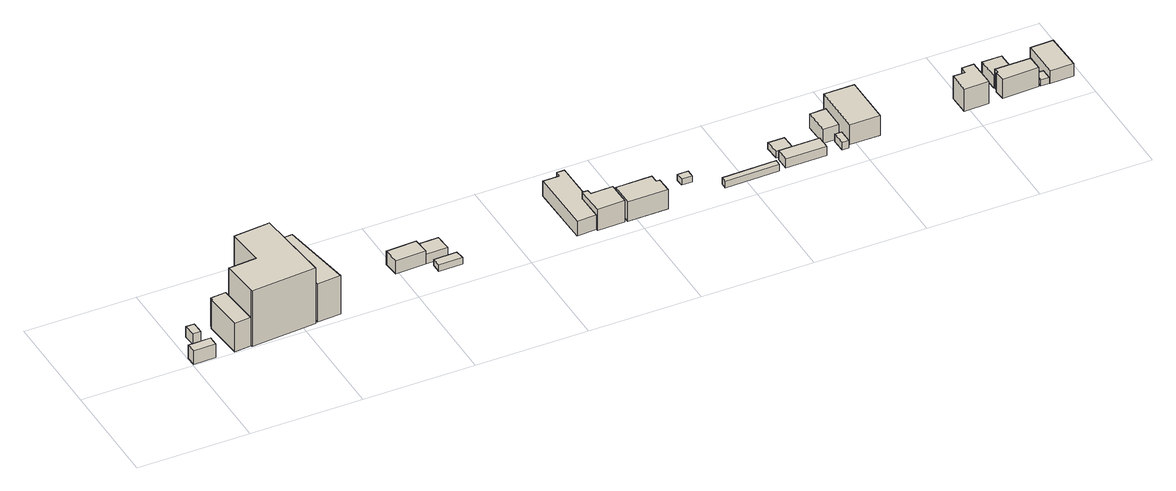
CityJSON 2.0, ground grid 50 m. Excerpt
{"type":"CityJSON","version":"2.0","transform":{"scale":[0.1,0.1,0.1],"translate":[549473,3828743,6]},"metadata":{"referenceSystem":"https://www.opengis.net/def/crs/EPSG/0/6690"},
"CityObjects":{
"building1":{"type":"Building","attributes":{"計測周辺長":29.28,"1/2500図郭":106,"区名":"東住吉区","町丁目名称":"住道矢田４丁目","街区番号":18,"class":"3001","usage":"401","measuredHeight":6.6,"storeysAboveGround":2,"BuildingDetailAttribute.buildingRoofEdgeArea":46.35,"BuildingDetailAttribute.buildingStructureType":"610","BuildingDetailAttribute.buildingStructureOrgType":"2","BuildingDetailAttribute.detailedUsage":"1370","BuildingDetailAttribute.specifiedBuildingCoverageRate":0.8,"BuildingDetailAttribute.surveyYear":2017,"BuildingRiverFloodingRiskAttribute.description":"2","BuildingRiverFloodingRiskAttribute.rank":"3","BuildingRiverFloodingRiskAttribute.depth":3.53,"BuildingRiverFloodingRiskAttribute.adminType":"1","BuildingRiverFloodingRiskAttribute.scale":"1","BuildingRiverFloodingRiskAttribute.duration":16.82,"BuildingIDAttribute.prefecture":"27","BuildingIDAttribute.city":"27121"},"geometry":[{"type":"Solid","lod":"1","boundaries":[[[[0,1,2,3]],[[2,4,5,3]],[[1,6,4,2]],[[0,7,6,1]],[[3,5,7,0]],[[4,6,7,5]]]]}]},
"building2":{"type":"Building","attributes":{"計測周辺長":18.51,"1/2500図郭":106,"区名":"東住吉区","町丁目名称":"住道矢田４丁目","街区番号":18,"class":"3001","usage":"401","measuredHeight":5.1,"storeysAboveGround":1,"BuildingDetailAttribute.buildingRoofEdgeArea":20.52,"BuildingDetailAttribute.buildingStructureType":"610","BuildingDetailAttribute.buildingStructureOrgType":"2","BuildingDetailAttribute.detailedUsage":"1310","BuildingDetailAttribute.specifiedBuildingCoverageRate":0.8,"BuildingDetailAttribute.surveyYear":2017,"BuildingRiverFloodingRiskAttribute.description":"2","BuildingRiverFloodingRiskAttribute.rank":"3","BuildingRiverFloodingRiskAttribute.depth":3.72,"BuildingRiverFloodingRiskAttribute.adminType":"1","BuildingRiverFloodingRiskAttribute.scale":"1","BuildingRiverFloodingRiskAttribute.duration":21.23,"BuildingIDAttribute.prefecture":"27","BuildingIDAttribute.city":"27121"},"geometry":[{"type":"Solid","lod":"1","boundaries":[[[[8,9,10,11]],[[10,12,13,11]],[[9,14,12,10]],[[8,15,14,9]],[[11,13,15,8]],[[12,14,15,13]]]]}]},
"building3":{"type":"Building","attributes":{"計測周辺長":48.05,"1/2500図郭":106,"区名":"東住吉区","町丁目名称":"住道矢田４丁目","街区番号":19,"class":"3001","usage":"401","measuredHeight":14,"storeysAboveGround":1,"BuildingDetailAttribute.buildingRoofEdgeArea":118.08,"BuildingDetailAttribute.buildingStructureType":"610","BuildingDetailAttribute.buildingStructureOrgType":"2","BuildingDetailAttribute.detailedUsage":"1310","BuildingDetailAttribute.specifiedBuildingCoverageRate":0.8,"BuildingDetailAttribute.surveyYear":2017,"BuildingRiverFloodingRiskAttribute.description":"2","BuildingRiverFloodingRiskAttribute.rank":"3","BuildingRiverFloodingRiskAttribute.depth":3.56,"BuildingRiverFloodingRiskAttribute.adminType":"1","BuildingRiverFloodingRiskAttribute.scale":"1","BuildingRiverFloodingRiskAttribute.duration":19.42,"BuildingIDAttribute.prefecture":"27","BuildingIDAttribute.city":"27121"},"geometry":[{"type":"Solid","lod":"1","boundaries":[[[[16,17,18,19,20,21,22]],[[21,23,24,22]],[[20,25,23,21]],[[19,26,25,20]],[[18,27,26,19]],[[17,28,27,18]],[[16,29,28,17]],[[22,24,29,16]],[[23,25,26,27,28,29,24]]]]}]},
"building4":{"type":"Building","attributes":{"計測周辺長":128.21,"1/2500図郭":106,"区名":"東住吉区","町丁目名称":"住道矢田４丁目","街区番号":19,"class":"3002","usage":"401","measuredHeight":27.5,"storeysAboveGround":5,"BuildingDetailAttribute.buildingRoofEdgeArea":801.72,"BuildingDetailAttribute.buildingStructureType":"603","BuildingDetailAttribute.buildingStructureOrgType":"3","BuildingDetailAttribute.detailedUsage":"1310","BuildingDetailAttribute.specifiedBuildingCoverageRate":0.8,"BuildingDetailAttribute.surveyYear":2017,"BuildingRiverFloodingRiskAttribute.description":"2","BuildingRiverFloodingRiskAttribute.rank":"3","BuildingRiverFloodingRiskAttribute.depth":3.46,"BuildingRiverFloodingRiskAttribute.adminType":"1","BuildingRiverFloodingRiskAttribute.scale":"1","BuildingRiverFloodingRiskAttribute.duration":18.33,"BuildingIDAttribute.prefecture":"27","BuildingIDAttribute.city":"27121"},"geometry":[{"type":"Solid","lod":"1","boundaries":[[[[30,31,32,33,34,35,36]],[[35,37,38,36]],[[34,39,37,35]],[[33,40,39,34]],[[32,41,40,33]],[[31,42,41,32]],[[30,43,42,31]],[[36,38,43,30]],[[37,39,40,41,42,43,38]]]]}]},
"building5":{"type":"Building","attributes":{"計測周辺長":35.8,"1/2500図郭":106,"区名":"東住吉区","町丁目名称":"住道矢田４丁目","街区番号":19,"class":"3001","usage":"401","measuredHeight":19,"storeysAboveGround":3,"BuildingDetailAttribute.buildingRoofEdgeArea":76.75,"BuildingDetailAttribute.buildingStructureType":"610","BuildingDetailAttribute.buildingStructureOrgType":"2","BuildingDetailAttribute.detailedUsage":"1310","BuildingDetailAttribute.specifiedBuildingCoverageRate":0.8,"BuildingDetailAttribute.surveyYear":2017,"BuildingRiverFloodingRiskAttribute.description":"2","BuildingRiverFloodingRiskAttribute.rank":"3","BuildingRiverFloodingRiskAttribute.depth":3.46,"BuildingRiverFloodingRiskAttribute.adminType":"1","BuildingRiverFloodingRiskAttribute.scale":"1","BuildingRiverFloodingRiskAttribute.duration":18.33,"BuildingIDAttribute.prefecture":"27","BuildingIDAttribute.city":"27121"},"geometry":[{"type":"Solid","lod":"1","boundaries":[[[[44,45,46,47]],[[46,48,49,47]],[[45,50,48,46]],[[44,51,50,45]],[[47,49,51,44]],[[48,50,51,49]]]]}]},
"building6":{"type":"Building","attributes":{"計測周辺長":42.09,"1/2500図郭":106,"区名":"東住吉区","町丁目名称":"住道矢田９丁目","街区番号":3,"class":"3001","usage":"414","measuredHeight":6.5,"storeysAboveGround":2,"BuildingDetailAttribute.buildingRoofEdgeArea":101.46,"BuildingDetailAttribute.buildingStructureType":"601","BuildingDetailAttribute.buildingStructureOrgType":"1","BuildingDetailAttribute.detailedUsage":"1140","BuildingDetailAttribute.specifiedBuildingCoverageRate":0.8,"BuildingDetailAttribute.surveyYear":2017,"BuildingRiverFloodingRiskAttribute.description":"2","BuildingRiverFloodingRiskAttribute.rank":"3","BuildingRiverFloodingRiskAttribute.depth":3.42,"BuildingRiverFloodingRiskAttribute.adminType":"1","BuildingRiverFloodingRiskAttribute.scale":"1","BuildingRiverFloodingRiskAttribute.duration":17.82,"BuildingIDAttribute.prefecture":"27","BuildingIDAttribute.city":"27121"},"geometry":[{"type":"Solid","lod":"1","boundaries":[[[[52,53,54,55]],[[54,56,57,55]],[[53,58,56,54]],[[52,59,58,53]],[[55,57,59,52]],[[56,58,59,57]]]]}]},
"building7":{"type":"Building","attributes":{"計測周辺長":34.75,"1/2500図郭":106,"区名":"東住吉区","町丁目名称":"住道矢田９丁目","街区番号":3,"class":"3003","usage":"414","measuredHeight":4.7,"storeysAboveGround":1,"BuildingDetailAttribute.buildingRoofEdgeArea":73.89,"BuildingDetailAttribute.buildingStructureType":"610","BuildingDetailAttribute.buildingStructureOrgType":"2","BuildingDetailAttribute.detailedUsage":"1140","BuildingDetailAttribute.specifiedBuildingCoverageRate":0.8,"BuildingDetailAttribute.surveyYear":2017,"BuildingRiverFloodingRiskAttribute.description":"2","BuildingRiverFloodingRiskAttribute.rank":"3","BuildingRiverFloodingRiskAttribute.depth":3.42,"BuildingRiverFloodingRiskAttribute.adminType":"1","BuildingRiverFloodingRiskAttribute.scale":"1","BuildingRiverFloodingRiskAttribute.duration":17.82,"BuildingIDAttribute.prefecture":"27","BuildingIDAttribute.city":"27121"},"geometry":[{"type":"Solid","lod":"1","boundaries":[[[[60,61,52,55]],[[52,62,63,55]],[[61,64,62,52]],[[60,65,64,61]],[[55,63,65,60]],[[62,64,65,63]]]]}]},
"building8":{"type":"Building","attributes":{"計測周辺長":28.26,"1/2500図郭":106,"区名":"東住吉区","町丁目名称":"住道矢田９丁目","街区番号":3,"class":"3001","usage":"454","measuredHeight":3.1,"storeysAboveGround":1,"BuildingDetailAttribute.buildingRoofEdgeArea":41.94,"BuildingDetailAttribute.buildingStructureType":"601","BuildingDetailAttribute.buildingStructureOrgType":"1","BuildingDetailAttribute.detailedUsage":"1930","BuildingDetailAttribute.specifiedBuildingCoverageRate":0.8,"BuildingDetailAttribute.surveyYear":2017,"BuildingRiverFloodingRiskAttribute.description":"2","BuildingRiverFloodingRiskAttribute.rank":"3","BuildingRiverFloodingRiskAttribute.depth":3.32,"BuildingRiverFloodingRiskAttribute.adminType":"1","BuildingRiverFloodingRiskAttribute.scale":"1","BuildingRiverFloodingRiskAttribute.duration":17.82,"BuildingIDAttribute.prefecture":"27","BuildingIDAttribute.city":"27121"},"geometry":[{"type":"Solid","lod":"1","boundaries":[[[[66,67,68,69]],[[68,70,71,69]],[[67,72,70,68]],[[66,73,72,67]],[[69,71,73,66]],[[70,72,73,71]]]]}]},
"building9":{"type":"Building","attributes":{"計測周辺長":86.02,"1/2500図郭":106,"区名":"東住吉区","町丁目名称":"住道矢田９丁目","街区番号":4,"class":"3001","usage":"441","measuredHeight":7.2,"storeysAboveGround":2,"BuildingDetailAttribute.buildingRoofEdgeArea":307.06,"BuildingDetailAttribute.buildingStructureType":"603","BuildingDetailAttribute.buildingStructureOrgType":"3","BuildingDetailAttribute.detailedUsage":"1520","BuildingDetailAttribute.specifiedBuildingCoverageRate":0.6,"BuildingDetailAttribute.surveyYear":2017,"BuildingRiverFloodingRiskAttribute.description":"2","BuildingRiverFloodingRiskAttribute.rank":"3","BuildingRiverFloodingRiskAttribute.depth":3.32,"BuildingRiverFloodingRiskAttribute.adminType":"1","BuildingRiverFloodingRiskAttribute.scale":"1","BuildingRiverFloodingRiskAttribute.duration":18.83,"BuildingIDAttribute.prefecture":"27","BuildingIDAttribute.city":"27121"},"geometry":[{"type":"Solid","lod":"1","boundaries":[[[[74,75,76,77,78,79,80,81,82]],[[81,83,84,82]],[[80,85,83,81]],[[79,86,85,80]],[[78,87,86,79]],[[77,88,87,78]],[[76,89,88,77]],[[75,90,89,76]],[[74,91,90,75]],[[82,84,91,74]],[[83,85,86,87,88,89,90,91,84]]]]}]},
"building10":{"type":"Building","attributes":{"計測周辺長":49.86,"1/2500図郭":106,"区名":"東住吉区","町丁目名称":"住道矢田９丁目","街区番号":4,"class":"3002","usage":"441","measuredHeight":10.6,"storeysAboveGround":3,"BuildingDetailAttribute.buildingRoofEdgeArea":133.62,"BuildingDetailAttribute.buildingStructureType":"603","BuildingDetailAttribute.buildingStructureOrgType":"3","BuildingDetailAttribute.detailedUsage":"1520","BuildingDetailAttribute.specifiedBuildingCoverageRate":0.6,"BuildingDetailAttribute.surveyYear":2017,"BuildingRiverFloodingRiskAttribute.description":"2","BuildingRiverFloodingRiskAttribute.rank":"3","BuildingRiverFloodingRiskAttribute.depth":3.32,"BuildingRiverFloodingRiskAttribute.adminType":"1","BuildingRiverFloodingRiskAttribute.scale":"1","BuildingRiverFloodingRiskAttribute.duration":18.07,"BuildingIDAttribute.prefecture":"27","BuildingIDAttribute.city":"27121"},"geometry":[{"type":"Solid","lod":"1","boundaries":[[[[81,92,93,94,95,96,82]],[[96,97,98,82]],[[95,99,97,96]],[[94,100,99,95]],[[93,101,100,94]],[[92,102,101,93]],[[81,103,102,92]],[[82,98,103,81]],[[97,99,100,101,102,103,98]]]]}]},
"building11":{"type":"Building","attributes":{"計測周辺長":57.35,"1/2500図郭":106,"区名":"東住吉区","町丁目名称":"住道矢田９丁目","街区番号":4,"class":"3001","usage":"401","measuredHeight":9.4,"storeysAboveGround":2,"BuildingDetailAttribute.buildingRoofEdgeArea":187.61,"BuildingDetailAttribute.buildingStructureType":"610","BuildingDetailAttribute.buildingStructureOrgType":"2","BuildingDetailAttribute.detailedUsage":"1370","BuildingDetailAttribute.specifiedBuildingCoverageRate":0.6,"BuildingDetailAttribute.surveyYear":2017,"BuildingRiverFloodingRiskAttribute.description":"2","BuildingRiverFloodingRiskAttribute.rank":"3","BuildingRiverFloodingRiskAttribute.depth":3.02,"BuildingRiverFloodingRiskAttribute.adminType":"1","BuildingRiverFloodingRiskAttribute.scale":"1","BuildingRiverFloodingRiskAttribute.duration":18.07,"BuildingIDAttribute.prefecture":"27","BuildingIDAttribute.city":"27121"},"geometry":[{"type":"Solid","lod":"1","boundaries":[[[[104,105,106,107,108,109]],[[108,110,111,109]],[[107,112,110,108]],[[106,113,112,107]],[[105,114,113,106]],[[104,115,114,105]],[[109,111,115,104]],[[110,112,113,114,115,111]]]]}]},
"building12":{"type":"Building","attributes":{"計測周辺長":16.52,"1/2500図郭":106,"区名":"東住吉区","町丁目名称":"住道矢田９丁目","街区番号":4,"class":"3001","usage":"454","storeysAboveGround":1,"BuildingDetailAttribute.buildingRoofEdgeArea":16.72,"BuildingDetailAttribute.buildingStructureType":"610","BuildingDetailAttribute.buildingStructureOrgType":"2","BuildingDetailAttribute.detailedUsage":"1930","BuildingDetailAttribute.specifiedBuildingCoverageRate":0.6,"BuildingDetailAttribute.surveyYear":2017,"BuildingRiverFloodingRiskAttribute.description":"2","BuildingRiverFloodingRiskAttribute.rank":"3","BuildingRiverFloodingRiskAttribute.depth":3.32,"BuildingRiverFloodingRiskAttribute.adminType":"1","BuildingRiverFloodingRiskAttribute.scale":"1","BuildingRiverFloodingRiskAttribute.duration":17.62,"BuildingIDAttribute.prefecture":"27","BuildingIDAttribute.city":"27121"},"geometry":[{"type":"Solid","lod":"1","boundaries":[[[[116,117,118,119]],[[118,120,121,119]],[[117,122,120,118]],[[116,123,122,117]],[[119,121,123,116]],[[120,122,123,121]]]]}]},
"building13":{"type":"Building","attributes":{"計測周辺長":53.18,"1/2500図郭":107,"区名":"東住吉区","町丁目名称":"住道矢田９丁目","街区番号":13,"class":"3003","usage":"401","measuredHeight":3.3,"storeysAboveGround":1,"BuildingDetailAttribute.buildingRoofEdgeArea":77.24,"BuildingDetailAttribute.buildingStructureType":"610","BuildingDetailAttribute.buildingStructureOrgType":"2","BuildingDetailAttribute.detailedUsage":"1370","BuildingDetailAttribute.specifiedBuildingCoverageRate":0.6,"BuildingDetailAttribute.surveyYear":2017,"BuildingRiverFloodingRiskAttribute.description":"2","BuildingRiverFloodingRiskAttribute.rank":"2","BuildingRiverFloodingRiskAttribute.depth":2.5,"BuildingRiverFloodingRiskAttribute.adminType":"1","BuildingRiverFloodingRiskAttribute.scale":"1","BuildingRiverFloodingRiskAttribute.duration":16.5,"BuildingIDAttribute.prefecture":"27","BuildingIDAttribute.city":"27121"},"geometry":[{"type":"Solid","lod":"1","boundaries":[[[[124,125,126,127]],[[126,128,129,127]],[[125,130,128,126]],[[124,131,130,125]],[[127,129,131,124]],[[128,130,131,129]]]]}]},
"building14":{"type":"Building","attributes":{"計測周辺長":27.49,"1/2500図郭":107,"区名":"東住吉区","町丁目名称":"住道矢田９丁目","街区番号":13,"class":"3001","usage":"441","measuredHeight":3.1,"storeysAboveGround":1,"BuildingDetailAttribute.buildingRoofEdgeArea":47.12,"BuildingDetailAttribute.buildingStructureType":"610","BuildingDetailAttribute.buildingStructureOrgType":"2","BuildingDetailAttribute.detailedUsage":"1510","BuildingDetailAttribute.specifiedBuildingCoverageRate":0.6,"BuildingDetailAttribute.surveyYear":2017,"BuildingRiverFloodingRiskAttribute.description":"2","BuildingRiverFloodingRiskAttribute.rank":"3","BuildingRiverFloodingRiskAttribute.depth":3,"BuildingRiverFloodingRiskAttribute.adminType":"1","BuildingRiverFloodingRiskAttribute.scale":"1","BuildingRiverFloodingRiskAttribute.duration":16.5,"BuildingIDAttribute.prefecture":"27","BuildingIDAttribute.city":"27121"},"geometry":[{"type":"Solid","lod":"1","boundaries":[[[[132,133,134,135]],[[134,136,137,135]],[[133,138,136,134]],[[132,139,138,133]],[[135,137,139,132]],[[136,138,139,137]]]]}]},
"building15":{"type":"Building","attributes":{"計測周辺長":48.93,"1/2500図郭":107,"区名":"東住吉区","町丁目名称":"住道矢田９丁目","街区番号":13,"class":"3001","usage":"401","measuredHeight":4.4,"storeysAboveGround":1,"BuildingDetailAttribute.buildingRoofEdgeArea":113.55,"BuildingDetailAttribute.buildingStructureType":"610","BuildingDetailAttribute.buildingStructureOrgType":"2","BuildingDetailAttribute.detailedUsage":"1370","BuildingDetailAttribute.specifiedBuildingCoverageRate":0.6,"BuildingDetailAttribute.surveyYear":2017,"BuildingRiverFloodingRiskAttribute.description":"2","BuildingRiverFloodingRiskAttribute.rank":"2","BuildingRiverFloodingRiskAttribute.depth":2.86,"BuildingRiverFloodingRiskAttribute.adminType":"1","BuildingRiverFloodingRiskAttribute.scale":"1","BuildingRiverFloodingRiskAttribute.duration":15.27,"BuildingIDAttribute.prefecture":"27","BuildingIDAttribute.city":"27121"},"geometry":[{"type":"Solid","lod":"1","boundaries":[[[[140,141,142,143]],[[142,144,145,143]],[[141,146,144,142]],[[140,147,146,141]],[[143,145,147,140]],[[144,146,147,145]]]]}]},
"building16":{"type":"Building","attributes":{"計測周辺長":21.9,"1/2500図郭":107,"区名":"東住吉区","町丁目名称":"住道矢田９丁目","街区番号":13,"class":"3003","usage":"454","measuredHeight":3.8,"storeysAboveGround":1,"BuildingDetailAttribute.buildingRoofEdgeArea":23.88,"BuildingDetailAttribute.buildingStructureType":"610","BuildingDetailAttribute.buildingStructureOrgType":"2","BuildingDetailAttribute.detailedUsage":"1930","BuildingDetailAttribute.specifiedBuildingCoverageRate":0.6,"BuildingDetailAttribute.surveyYear":2017,"BuildingRiverFloodingRiskAttribute.description":"2","BuildingRiverFloodingRiskAttribute.rank":"2","BuildingRiverFloodingRiskAttribute.depth":2.56,"BuildingRiverFloodingRiskAttribute.adminType":"1","BuildingRiverFloodingRiskAttribute.scale":"1","BuildingRiverFloodingRiskAttribute.duration":15.27,"BuildingIDAttribute.prefecture":"27","BuildingIDAttribute.city":"27121"},"geometry":[{"type":"Solid","lod":"1","boundaries":[[[[148,149,150,151]],[[150,152,153,151]],[[149,154,152,150]],[[148,155,154,149]],[[151,153,155,148]],[[152,154,155,153]]]]}]},
"building17":{"type":"Building","attributes":{"計測周辺長":37.51,"1/2500図郭":107,"区名":"東住吉区","町丁目名称":"住道矢田９丁目","街区番号":13,"class":"3001","usage":"411","measuredHeight":7.1,"storeysAboveGround":2,"BuildingDetailAttribute.buildingRoofEdgeArea":83.34,"BuildingDetailAttribute.buildingStructureType":"601","BuildingDetailAttribute.buildingStructureOrgType":"1","BuildingDetailAttribute.detailedUsage":"1110","BuildingDetailAttribute.specifiedBuildingCoverageRate":0.6,"BuildingDetailAttribute.surveyYear":2017,"BuildingRiverFloodingRiskAttribute.description":"2","BuildingRiverFloodingRiskAttribute.rank":"3","BuildingRiverFloodingRiskAttribute.depth":3.26,"BuildingRiverFloodingRiskAttribute.adminType":"1","BuildingRiverFloodingRiskAttribute.scale":"1","BuildingRiverFloodingRiskAttribute.duration":15.27,"BuildingIDAttribute.prefecture":"27","BuildingIDAttribute.city":"27121"},"geometry":[{"type":"Solid","lod":"1","boundaries":[[[[156,157,158,159]],[[158,160,161,159]],[[157,162,160,158]],[[156,163,162,157]],[[159,161,163,156]],[[160,162,163,161]]]]}]},
"building18":{"type":"Building","attributes":{"class":"3001","measuredHeight":9.8,"BuildingDetailAttribute.specifiedBuildingCoverageRate":0.6,"BuildingDetailAttribute.surveyYear":2017,"BuildingRiverFloodingRiskAttribute.description":"2","BuildingRiverFloodingRiskAttribute.rank":"3","BuildingRiverFloodingRiskAttribute.depth":4.43,"BuildingRiverFloodingRiskAttribute.adminType":"1","BuildingRiverFloodingRiskAttribute.scale":"1","BuildingRiverFloodingRiskAttribute.duration":16.52,"BuildingIDAttribute.prefecture":"27","BuildingIDAttribute.city":"27121"},"geometry":[{"type":"Solid","lod":"1","boundaries":[[[[164,165,166,167]],[[166,168,169,167]],[[165,170,168,166]],[[164,171,170,165]],[[167,169,171,164]],[[168,170,171,169]]]]}]},
"building19":{"type":"Building","attributes":{"計測周辺長":47.63,"1/2500図郭":107,"区名":"東住吉区","町丁目名称":"住道矢田９丁目","街区番号":13,"class":"3002","usage":"413","measuredHeight":11.1,"storeysAboveGround":3,"BuildingDetailAttribute.buildingRoofEdgeArea":122.84,"BuildingDetailAttribute.buildingStructureType":"610","BuildingDetailAttribute.buildingStructureOrgType":"2","BuildingDetailAttribute.detailedUsage":"1150","BuildingDetailAttribute.specifiedBuildingCoverageRate":0.6,"BuildingDetailAttribute.surveyYear":2017,"BuildingRiverFloodingRiskAttribute.description":"2","BuildingRiverFloodingRiskAttribute.rank":"3","BuildingRiverFloodingRiskAttribute.depth":4.43,"BuildingRiverFloodingRiskAttribute.adminType":"1","BuildingRiverFloodingRiskAttribute.scale":"1","BuildingRiverFloodingRiskAttribute.duration":15.48,"BuildingIDAttribute.prefecture":"27","BuildingIDAttribute.city":"27121"},"geometry":[{"type":"Solid","lod":"1","boundaries":[[[[172,173,174,175,176,177]],[[176,178,179,177]],[[175,180,178,176]],[[174,181,180,175]],[[173,182,181,174]],[[172,183,182,173]],[[177,179,183,172]],[[178,180,181,182,183,179]]]]}]},
"building20":{"type":"Building","attributes":{"計測周辺長":35.5,"1/2500図郭":107,"区名":"東住吉区","町丁目名称":"住道矢田９丁目","街区番号":14,"class":"3001","usage":"411","measuredHeight":6,"storeysAboveGround":2,"BuildingDetailAttribute.buildingRoofEdgeArea":77.48,"BuildingDetailAttribute.buildingStructureType":"601","BuildingDetailAttribute.buildingStructureOrgType":"1","BuildingDetailAttribute.detailedUsage":"1110","BuildingDetailAttribute.specifiedBuildingCoverageRate":0.6,"BuildingDetailAttribute.surveyYear":2017,"BuildingRiverFloodingRiskAttribute.description":"2","BuildingRiverFloodingRiskAttribute.rank":"4","BuildingRiverFloodingRiskAttribute.depth":5.27,"BuildingRiverFloodingRiskAttribute.adminType":"1","BuildingRiverFloodingRiskAttribute.scale":"1","BuildingRiverFloodingRiskAttribute.duration":15.95,"BuildingIDAttribute.prefecture":"27","BuildingIDAttribute.city":"27126"},"geometry":[{"type":"Solid","lod":"1","boundaries":[[[[184,185,186,187]],[[186,188,189,187]],[[185,190,188,186]],[[184,191,190,185]],[[187,189,191,184]],[[188,190,191,189]]]]}]},
"building21":{"type":"Building","attributes":{"計測周辺長":47.45,"1/2500図郭":107,"区名":"東住吉区","町丁目名称":"住道矢田９丁目","街区番号":14,"class":"3001","usage":"413","measuredHeight":9.5,"storeysAboveGround":3,"BuildingDetailAttribute.buildingRoofEdgeArea":117.42,"BuildingDetailAttribute.buildingStructureType":"610","BuildingDetailAttribute.buildingStructureOrgType":"2","BuildingDetailAttribute.detailedUsage":"1150","BuildingDetailAttribute.specifiedBuildingCoverageRate":0.6,"BuildingDetailAttribute.surveyYear":2017,"BuildingRiverFloodingRiskAttribute.description":"2","BuildingRiverFloodingRiskAttribute.rank":"4","BuildingRiverFloodingRiskAttribute.depth":5.17,"BuildingRiverFloodingRiskAttribute.adminType":"1","BuildingRiverFloodingRiskAttribute.scale":"1","BuildingRiverFloodingRiskAttribute.duration":15.95,"BuildingIDAttribute.prefecture":"27","BuildingIDAttribute.city":"27126"},"geometry":[{"type":"Solid","lod":"1","boundaries":[[[[192,193,194,195,196,197]],[[196,198,199,197]],[[195,200,198,196]],[[194,201,200,195]],[[193,202,201,194]],[[192,203,202,193]],[[197,199,203,192]],[[198,200,201,202,203,199]]]]}]},
"building22":{"type":"Building","attributes":{"計測周辺長":17.26,"1/2500図郭":107,"区名":"東住吉区","町丁目名称":"住道矢田９丁目","街区番号":14,"class":"3001","usage":"411","storeysAboveGround":1,"BuildingDetailAttribute.buildingRoofEdgeArea":18.13,"BuildingDetailAttribute.buildingStructureType":"601","BuildingDetailAttribute.buildingStructureOrgType":"1","BuildingDetailAttribute.detailedUsage":"1120","BuildingDetailAttribute.specifiedBuildingCoverageRate":0.6,"BuildingDetailAttribute.surveyYear":2017,"BuildingRiverFloodingRiskAttribute.description":"2","BuildingRiverFloodingRiskAttribute.rank":"3","BuildingRiverFloodingRiskAttribute.depth":4.97,"BuildingRiverFloodingRiskAttribute.adminType":"1","BuildingRiverFloodingRiskAttribute.scale":"1","BuildingRiverFloodingRiskAttribute.duration":15.95,"BuildingIDAttribute.prefecture":"27","BuildingIDAttribute.city":"27126"},"geometry":[{"type":"Solid","lod":"1","boundaries":[[[[204,205,206,207]],[[206,208,209,207]],[[205,210,208,206]],[[204,211,210,205]],[[207,209,211,204]],[[208,210,211,209]]]]}]},
"building23":{"type":"Building","attributes":{"計測周辺長":30.17,"1/2500図郭":107,"区名":"東住吉区","町丁目名称":"住道矢田９丁目","街区番号":14,"class":"3001","usage":"411","measuredHeight":6.1,"storeysAboveGround":2,"BuildingDetailAttribute.buildingRoofEdgeArea":48.65,"BuildingDetailAttribute.buildingStructureType":"601","BuildingDetailAttribute.buildingStructureOrgType":"1","BuildingDetailAttribute.detailedUsage":"1120","BuildingDetailAttribute.specifiedBuildingCoverageRate":0.6,"BuildingDetailAttribute.surveyYear":2017,"BuildingRiverFloodingRiskAttribute.description":"2","BuildingRiverFloodingRiskAttribute.rank":"3","BuildingRiverFloodingRiskAttribute.depth":4.9,"BuildingRiverFloodingRiskAttribute.adminType":"1","BuildingRiverFloodingRiskAttribute.scale":"1","BuildingRiverFloodingRiskAttribute.duration":15.47,"BuildingIDAttribute.prefecture":"27","BuildingIDAttribute.city":"27126"},"geometry":[{"type":"Solid","lod":"1","boundaries":[[[[212,213,214,215]],[[214,216,217,215]],[[213,218,216,214]],[[212,219,218,213]],[[215,217,219,212]],[[216,218,219,217]]]]}]}
},
"vertices":[
[4,50,6],[104,53,6],[104,6,6],[5,4,6],[104,6,72],[5,4,72],[104,53,72],[4,50,72],
[61,126,5],[58,181,5],[97,182,5],[97,126,5],[97,182,56],[97,126,56],[58,181,56],[61,126,56],
[262,12,6],[187,6,6],[173,185,6],[179,186,6],[178,199,6],[247,205,6],[249,180,6],[247,205,146],[249,180,146],[178,199,146],[179,186,146],[173,185,146],[187,6,146],[262,12,146],
[376,189,8],[363,358,8],[526,373,8],[557,25,8],[263,3,8],[262,12,8],[249,180,8],[262,12,283],[249,180,283],[263,3,283],[557,25,283],[526,373,283],[363,358,283],[376,189,283],
[540,358,8],[622,365,8],[672,37,8],[568,30,8],[672,37,198],[568,30,198],[622,365,198],[540,358,198],
[1120,177,9],[984,171,9],[980,245,9],[1115,252,9],[980,245,74],[1115,252,74],[984,171,74],[1120,177,74],
[1215,254,9],[1219,180,9],[1120,177,56],[1115,252,56],[1219,180,56],[1215,254,56],
[1144,153,9],[1246,155,9],[1252,112,9],[1145,110,9],[1252,112,40],[1145,110,40],[1246,155,40],[1144,153,40],
[1825,77,7],[1738,73,7],[1735,371,7],[1810,371,7],[1810,396,7],[1845,397,7],[1846,199,7],[1824,196,7],[1824,192,7],[1824,196,80],[1824,192,80],[1846,199,80],[1845,397,80],[1810,396,80],[1810,371,80],[1735,371,80],[1738,73,80],[1825,77,80],
[1848,197,7],[1850,174,7],[1948,177,7],[1949,72,7],[1828,68,7],[1828,68,113],[1824,192,113],[1949,72,113],[1948,177,113],[1850,174,113],[1848,197,113],[1824,196,113],
[1962,179,7],[2123,180,7],[2124,144,7],[2140,143,7],[2141,72,7],[1961,70,7],[2141,72,102],[1961,70,102],[2140,143,102],[2124,144,102],[2123,180,102],[1962,179,102],
[2257,184,9],[2256,219,9],[2304,220,9],[2304,183,9],[2304,220,39],[2304,183,39],[2256,219,39],[2257,184,39],
[2401,113,13],[2643,118,13],[2643,89,13],[2401,84,13],[2643,89,45],[2401,84,45],[2643,118,45],[2401,113,45],
[2740,238,12],[2741,173,12],[2670,172,12],[2667,238,12],[2670,172,44],[2667,238,44],[2741,173,44],[2740,238,44],
[2672,92,15],[2672,154,15],[2854,155,15],[2855,93,15],[2854,155,60],[2855,93,60],[2672,154,60],[2672,92,60],
[2925,162,13],[2955,162,13],[2956,99,13],[2926,98,13],[2956,99,51],[2926,98,51],[2955,162,51],[2925,162,51],
[2950,290,10],[2950,175,10],[2880,174,10],[2877,289,10],[2880,174,81],[2877,289,81],[2950,175,81],[2950,290,81],
[2971,122,10],[2970,349,10],[3106,349,10],[3106,122,10],[3106,349,108],[3106,122,108],[2970,349,108],[2971,122,108],
[3471,205,12],[3526,206,12],[3526,238,12],[3579,239,12],[3582,112,12],[3472,108,12],[3582,112,123],[3472,108,123],[3579,239,123],[3526,238,123],[3526,206,123],[3471,205,123],
[3733,198,11],[3646,197,11],[3645,297,11],[3732,298,11],[3645,297,72],[3732,298,72],[3646,197,72],[3733,198,72],
[3643,167,12],[3651,169,12],[3649,192,12],[3808,193,12],[3809,123,12],[3646,117,12],[3809,123,106],[3646,117,106],[3808,193,106],[3649,192,106],[3651,169,106],[3643,167,106],
[3817,121,13],[3819,171,13],[3854,171,13],[3854,121,13],[3854,171,43],[3854,121,43],[3819,171,43],[3817,121,43],
[3859,121,11],[3857,294,11],[3960,297,11],[3964,123,11],[3960,297,73],[3964,123,73],[3857,294,73],[3859,121,73]
]}
